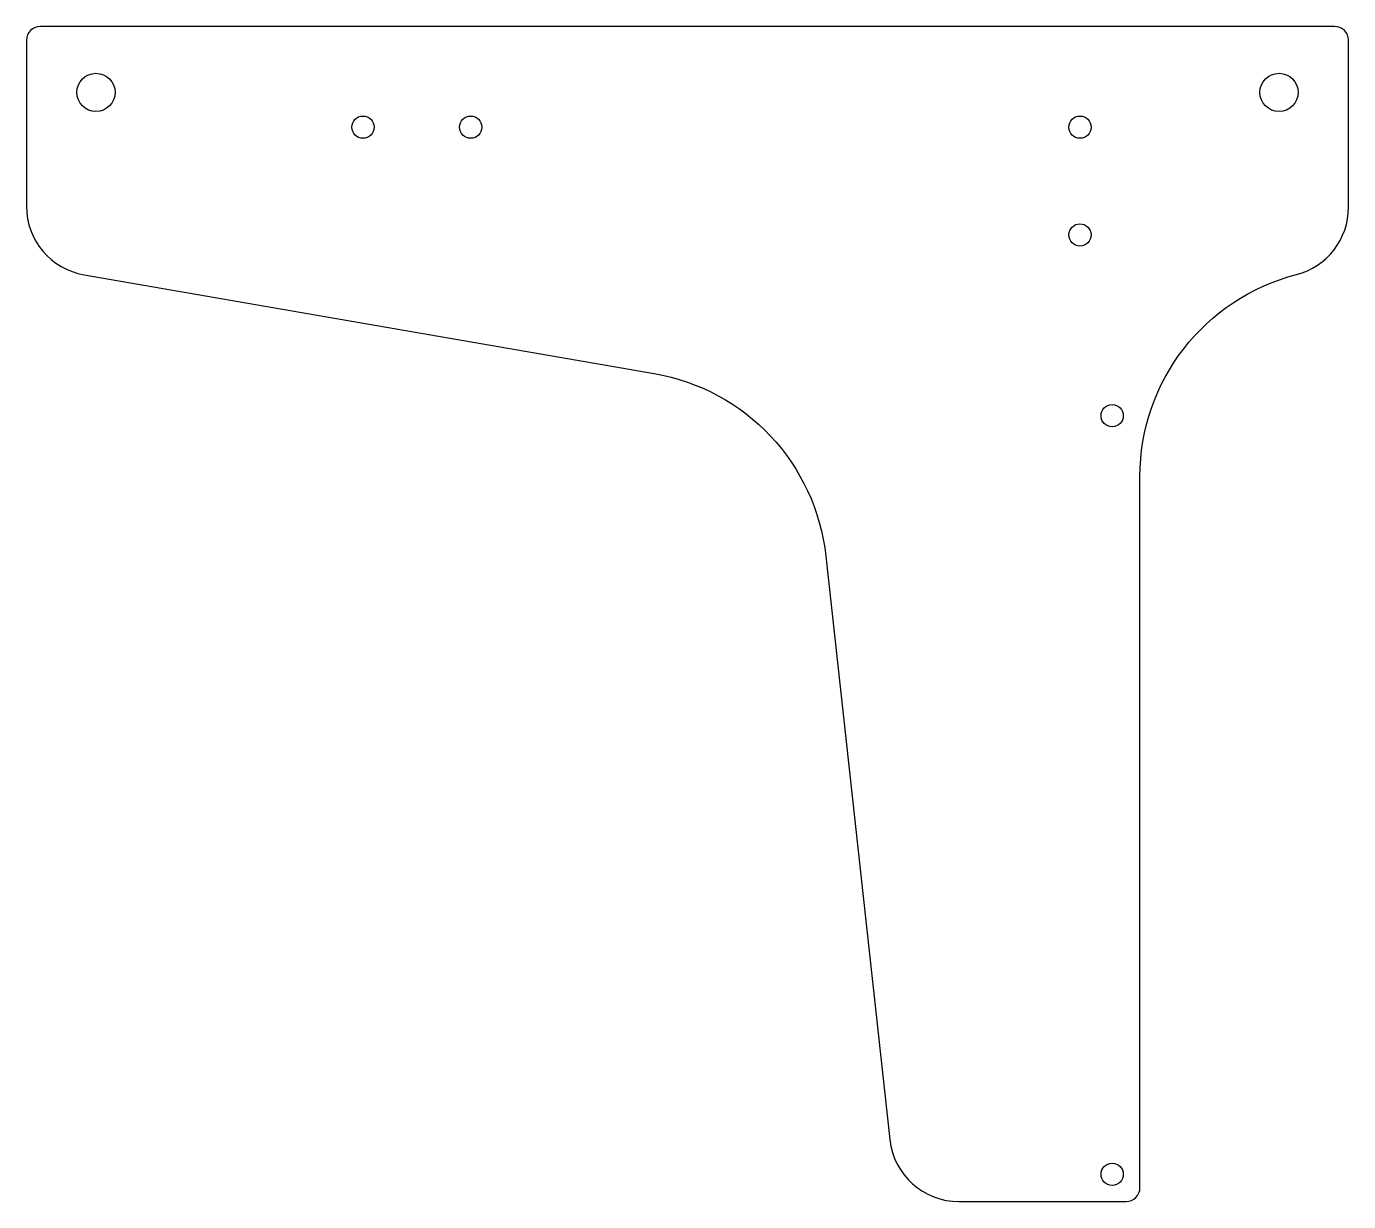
# Model space of a CAD drawing. Extents: x -30 to 160, y 0 to 169.
import ezdxf

# ---------------------------------------------------------------- set-up
doc = ezdxf.new("R2010")
doc.units = 0
doc.layers.get('0').update_dxf_attribs({"linetype": 'CONTINUOUS'})

msp = doc.modelspace()

# ---------------------------------------------------------------- linework, layer by layer
msp.add_lwpolyline([(160.16, 167.1, 0.414214), (158.16, 169.1), (-28, 169.1, 0.414214), (-30, 167.1), (-30, 143.21, 0.364831), (-21.71, 133.36), (60.28, 119.16, -0.334203), (84.98, 92.87), (94.18, 8.91, 0.382588), (104.12, 0), (128.16, 0, 0.414214), (130.16, 2), (130.16, 104.35, -0.341999), (152.66, 133.39, 0.341999), (160.16, 143.08)], format="xyb", close=True)
for centre, radius in [((-20, 159.6), 2.75), ((150.16, 159.6), 2.75), ((18.4, 154.6), 1.6), ((33.9, 154.6), 1.6), ((121.53, 154.6), 1.6), ((121.53, 139.1), 1.6), ((126.16, 113.08), 1.6), ((126.16, 3.92), 1.6)]:
    msp.add_circle(centre, radius)

doc.saveas('drawing.dxf')
